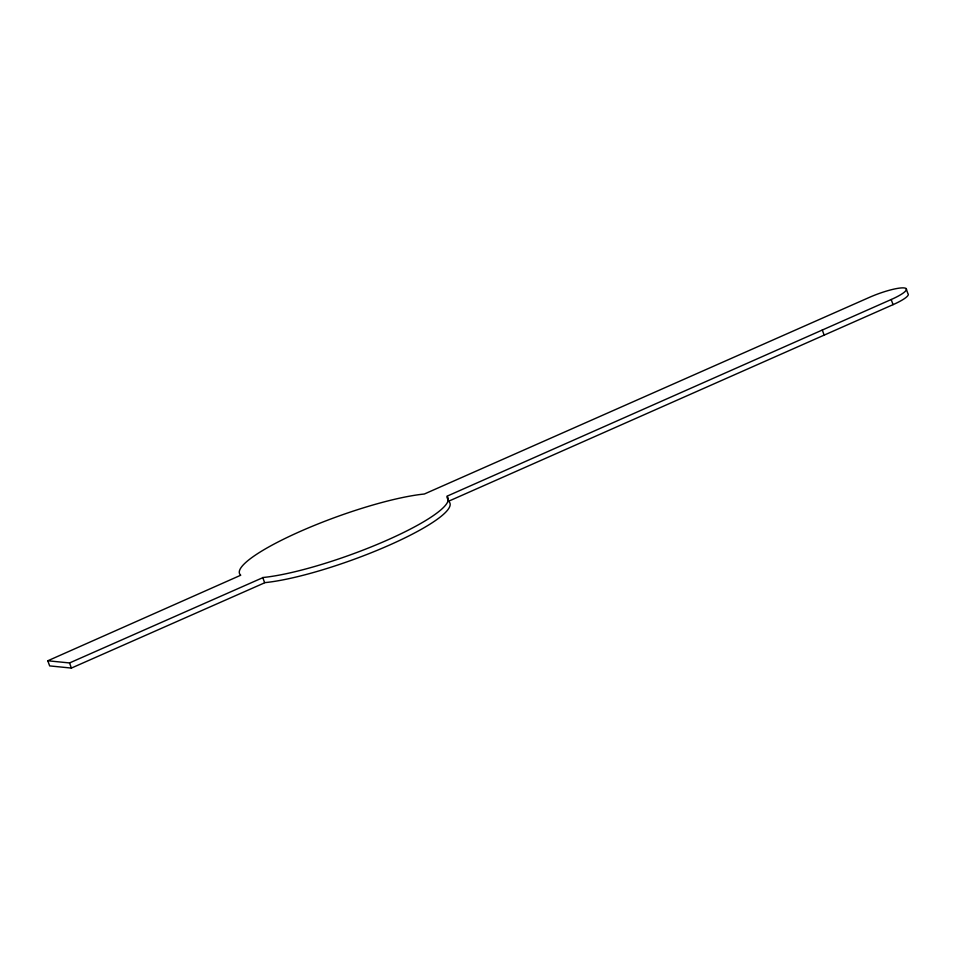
<?xml version="1.0" encoding="UTF-8"?>
<svg xmlns="http://www.w3.org/2000/svg" width="956" height="956" viewBox="0 0 956 956"><rect width="100%" height="100%" fill="white"/><g stroke="black" fill="none" stroke-linecap="round" stroke-linejoin="round"><path stroke-width="1.43" d="M47.8 660.775L240.745 575.225A110.908 20.207 -19.9 0 1 300.339 531.381A110.908 20.207 -19.9 0 1 424.356 494.013L869.47 297.34A27.724 5.055 -19.9 0 1 904.089 287.923A27.724 5.055 -19.9 0 1 891.195 299.527L446.846 496.272A110.908 20.207 -19.9 0 1 387.264 540.104A110.908 20.207 -19.9 0 1 263.235 577.484L69.537 662.95L47.8 660.775L49.652 665.902L71.389 668.077L265.099 582.61A110.908 20.207 -19.9 0 0 389.116 545.231A110.908 20.207 -19.9 0 0 448.711 501.398L447.038 497.467M448.436 501.303L893.059 304.653A27.724 5.055 -19.9 0 0 907.949 293.695L906.097 288.569M891.195 299.527L893.059 304.653M822.291 329.999L824.144 335.126M262.745 577.496L264.597 582.622M69.537 662.95L71.389 668.077"/></g></svg>
